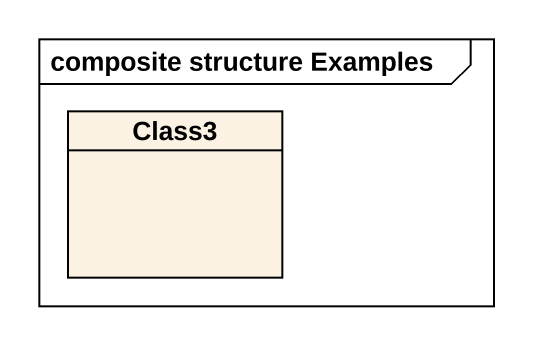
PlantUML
@startuml
mainframe composite structure Examples
hide circle
hide empty members
class Class3
@enduml
